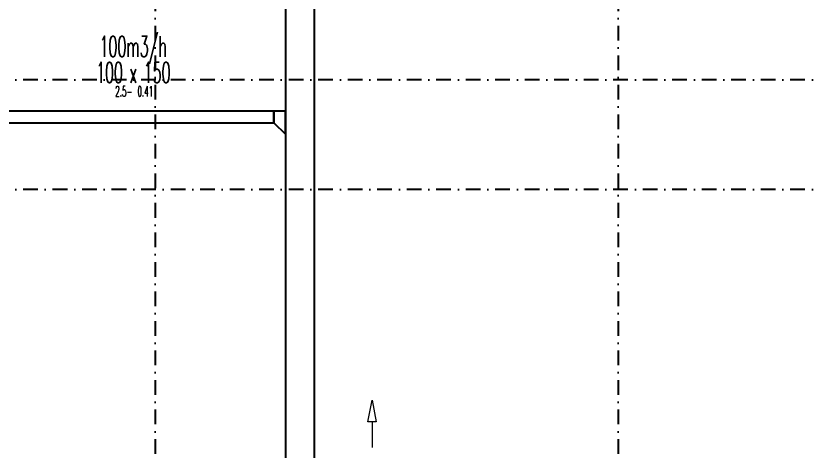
# Model space of a CAD drawing. Header units: inches. Extents: x -772 to 6765, y -813 to 4093.
# Drawn here: x 730 to 1418, y 2324 to 2700 of the extents above; entities that cross this region are included whole.
import ezdxf
from ezdxf.enums import TextEntityAlignment as Align

# ---------------------------------------------------------------- set-up
doc = ezdxf.new("R2010")
doc.units = ezdxf.units.IN
doc.header["$MEASUREMENT"] = 0
doc.linetypes.add('DASHDOT', pattern=[25.4, 12.7, -6.35, 0, -6.35])
doc.layers.add('H_STR_Aks', color=250, linetype='DASHDOT')
doc.layers.add('MTY-UFLEME-KANALI', color=20, linetype='Continuous')
doc.layers.add('HIZ-PA', color=253, linetype='Continuous', lineweight=0, transparency=0.5)
for name, color, linetype, lineweight in [('MTY-EMIS-KANALI', 150, 'Continuous', 0), ('MTY-UFLEME-KANALI-CAP', 21, 'Continuous', 0), ('STM-U-MENFEZ', 2, 'Continuous', 0)]:
    doc.layers.add(name, color=color, linetype=linetype, lineweight=lineweight)
doc.styles.add('CAP', font='simplxtw.shx', dxfattribs={"width": 0.65})

# ---------------------------------------------------------------- blocks, each defined once
blk = doc.blocks.new('A$C00D65541')
at = {"layer": 'STM-U-MENFEZ'}
blk.add_lwpolyline([(-50.5, -59.89), (-46.89, -59.89), (-50.5, -78.51), (-54.11, -59.89), (-50.5, -59.89), (-50.5, -37.62)], dxfattribs=at)
blk = doc.blocks.new('*U230')
at = {"layer": 'HIZ-PA', "color": 3, "style": 'CAP', "width": 0.5}
blk.add_attdef('HIZ', text='', height=0.5, dxfattribs=at).set_placement((-0.049, -1.954), align=Align.BOTTOM_RIGHT)
blk.add_attdef('PA', text='', height=0.5, dxfattribs=at).set_placement((0.201, -1.954), align=Align.BOTTOM_LEFT)
at = {"layer": 'MTY-UFLEME-KANALI-CAP', "color": 7, "style": 'CAP', "width": 0.5}
for tag, p in [('DEBI', (0.001, -0.204)), ('X', (0.001, -1.454))]:
    blk.add_attdef(tag, text='', height=1, dxfattribs=at).set_placement(p, align=Align.BOTTOM_CENTER)
blk.add_attdef('A', text='', height=1, dxfattribs=at).set_placement((-0.499, -1.454), align=Align.BOTTOM_RIGHT)
blk.add_attdef('B', text='', height=1, dxfattribs=at).set_placement((0.501, -1.454), align=Align.BOTTOM_LEFT)
blk = doc.blocks.new('mekanik')
at = {"layer": 'MTY-UFLEME-KANALI'}
for points in [[(20257.5, 9812.8), (20232.5, 9812.8), (20232.5, 9078.59), (20257.5, 9078.59)], [(20222.5, 9457.81), (19896.74, 9457.81), (19896.74, 9447.81), (20222.5, 9447.81)], [(20232.5, 9437.81), (20232.5, 9457.81), (20222.5, 9457.81), (20222.5, 9447.81)]]:
    blk.add_lwpolyline(points, close=True, dxfattribs=at)
at = {"layer": 'MTY-EMIS-KANALI', "rotation": 180}
blk.add_blockref('A$C00D65541', (20256.83, 9129.7), dxfattribs=at)
at = {"layer": 'MTY-UFLEME-KANALI-CAP', "xscale": 18, "yscale": 18, "zscale": 18}
blk.add_blockref('*U230', (20100.98, 9502.93), dxfattribs=at).add_auto_attribs({'DEBI': '100m3/h', 'X': 'x', 'A': '100', 'B': '150', 'PA': '0.41', 'HIZ': '2.5-'})

msp = doc.modelspace()

# ---------------------------------------------------------------- linework, layer by layer
at = {"layer": 'H_STR_Aks'}
for p, q in [((850, 4043), (850, -712.77)), ((1250, 4043), (1250, -712.77)), ((6664.51, 2645), (-659.05, 2645)), ((6664.51, 2550), (-659.05, 2550))]:
    msp.add_line(p, q, dxfattribs=at)

# ---------------------------------------------------------------- block references
msp.add_blockref('mekanik', (-19270, -6840))

doc.saveas('drawing.dxf')
